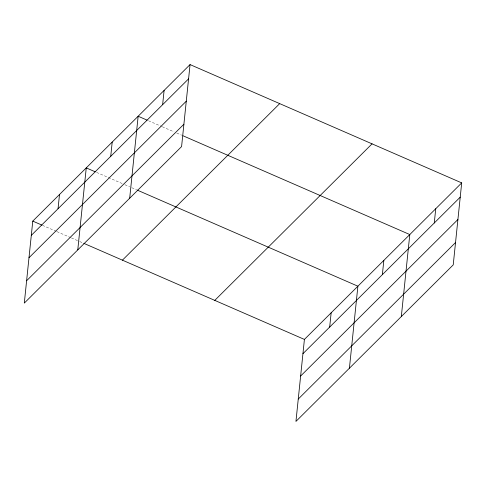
<?xml version="1.0" encoding="UTF-8"?>
<svg xmlns="http://www.w3.org/2000/svg" width="486" height="486" viewBox="0 0 486 486"><rect width="100%" height="100%" fill="white"/><g stroke="black" fill="none" stroke-linecap="round" stroke-linejoin="round"><path stroke-width="0.36" stroke-dasharray="2.43 1.82" d="M148.497 120.747L161.601 126.451M162.288 126.749L174.012 131.858M176.77 133.055L181.594 135.163M96.593 172.396L122.108 183.508M124.866 184.71L129.689 186.812M131.761 187.711L136.59 189.819M42.428 225.316L56.218 231.324M56.905 231.622L70.701 237.63M71.387 237.927L77.596 240.631M79.661 241.536L83.112 243.036"/><path stroke-width="0.73" d="M190.056 64.583L32.775 221.112L24.3 303.106L181.588 146.578L190.056 64.583L461.7 182.894L453.225 264.888L295.944 421.417L304.412 339.422L461.7 182.894M58.041 208.767L59.511 194.503M77.778 249.889L86.253 167.895L95.213 171.795M110.729 156.334L112.205 142.064M129.683 198.233L138.152 116.239L147.118 120.145M162.634 104.678L164.104 90.414M329.678 327.078L331.154 312.808M349.416 368.194L357.89 286.199L137.277 190.117M382.367 274.639L383.843 260.375M401.321 316.544L409.795 234.55L182.973 135.758M434.271 222.983L435.748 208.719M31.298 235.376L188.586 78.854M28.99 257.726L186.278 101.203M26.608 280.756L183.896 124.228M122.417 260.156L279.699 103.627M214.776 300.378L372.057 143.85M302.942 353.687L460.224 197.158M300.634 376.036L457.915 219.508M298.252 399.061L455.534 242.538M32.775 221.112L41.735 225.018M83.799 243.334L304.412 339.422"/></g></svg>
